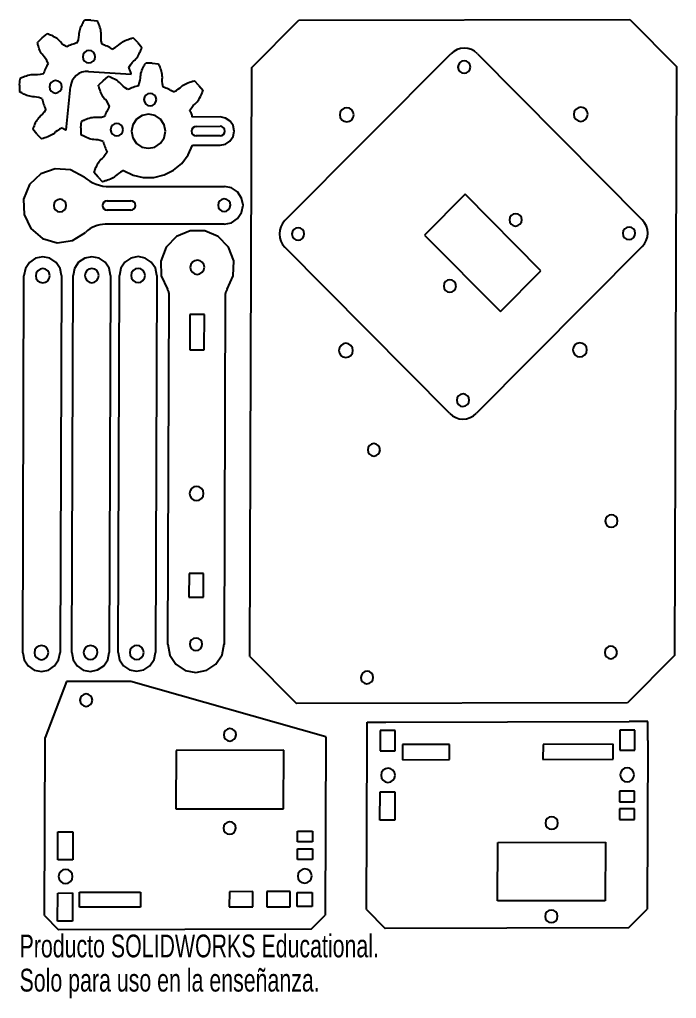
# Model space of a CAD drawing. Header units: millimetres. Extents: x -145 to 145, y -111 to 96.
# Drawn here: x -145.2 to -5.9, y -111.2 to 96.3 of the extents above; entities that cross this region are included whole.
import ezdxf

# ---------------------------------------------------------------- set-up
doc = ezdxf.new("R2010")
doc.units = ezdxf.units.MM
doc.styles.add('SLDTEXTSTYLE0', font='TXT', dxfattribs={"width": 0.7})

msp = doc.modelspace()

# ---------------------------------------------------------------- linework, layer by layer
at = {"color": 7, "linetype": 'Continuous'}
for p, q in [((-130.04, 96.14), (-131.41, 96.14)), ((-130.04, 96.14), (-128.67, 96.01)), ((-95.9, 86.14), (-85.94, 96.15)), ((-85.94, 96.15), (-15.78, 96.29)), ((-15.78, 96.29), (-5.89, 86.32)), ((-140.41, 92.41), (-141.39, 91.43)), ((-140.41, 92.41), (-139.34, 93.29)), ((-120.12, 91.41), (-121.09, 92.39)), ((-120.12, 91.41), (-119.26, 90.34)), ((-88.9, 53.66), (-53.69, 89.05)), ((-48.08, 89.06), (-13.12, 53.81)), ((-130.57, 85.31), (-121.47, 84.74)), ((-117.05, 87.06), (-118.43, 87.06)), ((-117.05, 87.06), (-115.68, 86.92)), ((-96.34, -38.74), (-95.9, 86.14)), ((-5.89, 86.32), (-6.32, -38.56)), ((-145.16, 82.41), (-145.02, 83.78)), ((-127.42, 83.33), (-128.4, 82.35)), ((-127.42, 83.33), (-126.36, 84.21)), ((-107.14, 82.33), (-108.11, 83.31)), ((-145.16, 82.41), (-145.17, 81.02)), ((-135.28, 72.86), (-134.39, 82.03)), ((-107.14, 82.33), (-106.27, 81.26)), ((-102.64, 75.64), (-108.48, 75.63)), ((-141.51, 71.99), (-142.38, 73.06)), ((-132.18, 73.32), (-132.03, 74.7)), ((-132.18, 73.32), (-132.18, 71.93)), ((-107.71, 73.65), (-102.65, 73.66)), ((-141.51, 71.99), (-140.54, 71.01)), ((-102.66, 71.63), (-107.72, 71.61)), ((-108.5, 69.64), (-102.66, 69.65)), ((-128.53, 62.9), (-129.4, 63.97)), ((-128.53, 62.9), (-127.56, 61.92)), ((-126.06, 60.87), (-101.75, 60.92)), ((-50.7, 59.24), (-59.29, 50.6)), ((-34.62, 43.02), (-50.7, 59.24)), ((-126.57, 57.87), (-121.6, 57.88)), ((-121.61, 55.88), (-126.57, 55.87)), ((-101.78, 52.93), (-127, 52.88)), ((-59.29, 50.6), (-43.21, 34.39)), ((-53.96, 12.76), (-88.92, 48.01)), ((-13.14, 48.16), (-48.35, 12.77)), ((-144.51, -37.94), (-144.23, 41.98)), ((-136.29, 42), (-136.57, -37.92)), ((-134.09, -37.92), (-133.81, 42)), ((-125.87, 42.02), (-126.15, -37.9)), ((-124.29, -37.9), (-124.01, 42.02)), ((-116.08, 42.04), (-116.36, -37.88)), ((-43.21, 34.39), (-34.62, 43.02)), ((-113.71, -36.17), (-113.45, 37.93)), ((-101.55, 37.95), (-101.8, -36.22)), ((-109.05, 33.77), (-109.08, 26.28)), ((-105.97, 33.78), (-109.05, 33.77)), ((-106, 26.29), (-105.97, 33.78)), ((-109.08, 26.28), (-106, 26.29)), ((-109.24, -21.17), (-109.26, -26.17)), ((-109.19, -21.17), (-109.24, -21.17)), ((-106.22, -21.17), (-109.19, -21.17)), ((-106.17, -21.17), (-106.22, -21.17)), ((-106.18, -26.16), (-106.17, -21.17)), ((-109.26, -26.17), (-109.21, -26.17)), ((-109.21, -26.17), (-106.23, -26.16)), ((-106.23, -26.16), (-106.18, -26.16)), ((-96.34, -38.74), (-86.45, -48.71)), ((-6.32, -38.56), (-16.28, -48.57)), ((-135.25, -44.05), (-139.76, -55.93)), ((-121.57, -44.03), (-135.25, -44.05)), ((-80.22, -55.81), (-121.57, -44.03)), ((-16.28, -48.57), (-86.45, -48.71)), ((-71.48, -56.65), (-71.47, -52.66)), ((-71.47, -52.66), (-67.5, -52.65)), ((-67.5, -52.65), (-15.9, -52.55)), ((-11.93, -52.54), (-15.9, -52.55)), ((-11.94, -56.53), (-11.93, -52.54)), ((-139.89, -93.69), (-139.76, -55.93)), ((-80.22, -55.81), (-80.35, -93.57)), ((-68.7, -54.45), (-68.71, -58.74)), ((-65.52, -54.44), (-68.7, -54.45)), ((-65.54, -58.74), (-65.52, -54.44)), ((-17.89, -54.35), (-17.91, -58.64)), ((-14.72, -54.34), (-17.89, -54.35)), ((-14.73, -58.64), (-14.72, -54.34)), ((-71.61, -92.42), (-71.48, -56.65)), ((-63.94, -57.44), (-63.96, -60.63)), ((-54.02, -57.42), (-63.94, -57.44)), ((-54.03, -60.61), (-54.02, -57.42)), ((-34.17, -57.38), (-34.19, -60.57)), ((-19.29, -57.35), (-34.17, -57.38)), ((-19.3, -60.54), (-19.29, -57.35)), ((-11.94, -56.53), (-12.07, -92.3)), ((-111.98, -58.67), (-112.03, -71.05)), ((-89.16, -58.62), (-111.98, -58.67)), ((-89.2, -71.01), (-89.16, -58.62)), ((-68.71, -58.74), (-65.54, -58.74)), ((-17.91, -58.64), (-14.73, -58.64)), ((-63.96, -60.63), (-54.03, -60.61)), ((-34.19, -60.57), (-19.3, -60.54)), ((-68.76, -73.43), (-68.74, -67.44)), ((-68.74, -67.44), (-65.57, -67.43)), ((-65.57, -67.43), (-65.59, -73.42)), ((-17.94, -67.33), (-17.94, -69.58)), ((-14.76, -67.33), (-17.94, -67.33)), ((-14.77, -69.57), (-14.76, -67.33)), ((-17.94, -69.58), (-14.77, -69.57)), ((-112.03, -71.05), (-89.2, -71.01)), ((-17.95, -71.08), (-17.96, -73.33)), ((-14.77, -71.08), (-17.95, -71.08)), ((-14.78, -73.32), (-14.77, -71.08)), ((-65.59, -73.42), (-68.76, -73.43)), ((-17.96, -73.33), (-14.78, -73.32)), ((-137.07, -81.89), (-137.05, -75.9)), ((-137.05, -75.9), (-133.87, -75.89)), ((-133.87, -75.89), (-133.89, -81.89)), ((-86.25, -78.04), (-86.24, -75.8)), ((-86.24, -75.8), (-83.07, -75.79)), ((-83.07, -75.79), (-83.07, -78.04)), ((-83.07, -78.04), (-86.25, -78.04)), ((-43.82, -90.56), (-43.77, -78.18)), ((-43.77, -78.18), (-20.95, -78.13)), ((-20.95, -78.13), (-20.99, -90.52)), ((-86.26, -79.55), (-86.26, -79.54)), ((-86.26, -79.54), (-83.08, -79.54)), ((-86.26, -81.79), (-86.26, -79.55)), ((-83.08, -79.54), (-83.09, -81.79)), ((-133.89, -81.89), (-137.07, -81.89)), ((-83.09, -81.79), (-86.26, -81.79)), ((-137.12, -94.88), (-137.09, -88.89)), ((-137.09, -88.89), (-133.92, -88.88)), ((-133.92, -88.88), (-133.94, -94.88)), ((-132.44, -91.91), (-132.43, -88.71)), ((-132.43, -88.71), (-119.53, -88.69)), ((-119.53, -88.69), (-119.54, -91.88)), ((-100.68, -88.61), (-100.7, -91.81)), ((-95.72, -88.6), (-100.68, -88.61)), ((-95.73, -91.8), (-95.72, -88.6)), ((-92.75, -88.6), (-92.76, -91.8)), ((-87.78, -88.59), (-92.75, -88.6)), ((-87.8, -91.79), (-87.78, -88.59)), ((-86.3, -91.78), (-86.29, -88.79)), ((-86.29, -88.79), (-83.11, -88.78)), ((-83.11, -88.78), (-83.12, -91.78)), ((-20.99, -90.52), (-43.82, -90.56)), ((-119.54, -91.88), (-132.44, -91.91)), ((-100.7, -91.81), (-95.73, -91.8)), ((-92.76, -91.8), (-87.8, -91.79)), ((-83.12, -91.78), (-86.3, -91.78)), ((-71.61, -92.42), (-67.65, -96.41)), ((-16.05, -96.3), (-12.07, -92.3)), ((-139.89, -93.69), (-136.92, -96.68)), ((-133.94, -94.88), (-137.12, -94.88)), ((-83.34, -96.57), (-80.35, -93.57)), ((-83.34, -96.57), (-136.92, -96.68)), ((-16.05, -96.3), (-67.65, -96.41))]:
    msp.add_line(p, q, dxfattribs=at)
at = {"color": 7, "linetype": 'Continuous', "flags": 128}
for points in [[(-132.93, 91.33), (-133.22, 91.26), (-133.5, 91.18), (-133.79, 91.09), (-134.07, 91), (-134.35, 90.89), (-134.63, 90.78), (-134.9, 90.65), (-135.17, 90.52)], [(-129.14, 88.41), (-129.24, 88.92), (-129.52, 89.35), (-129.95, 89.63), (-130.45, 89.73), (-130.95, 89.63), (-131.38, 89.34), (-131.67, 88.91), (-131.77, 88.41), (-131.67, 87.9), (-131.39, 87.47), (-130.96, 87.19), (-130.46, 87.09), (-129.96, 87.19), (-129.53, 87.48), (-129.24, 87.9), (-129.14, 88.41)], [(-125.53, 90.05), (-125.79, 90.2), (-126.05, 90.35), (-126.31, 90.49), (-126.58, 90.63), (-126.85, 90.75), (-127.12, 90.87), (-127.4, 90.97), (-127.68, 91.07)], [(-48.08, 89.06), (-48.68, 89.56), (-49.36, 89.92), (-50.11, 90.15), (-50.88, 90.23), (-51.66, 90.15), (-52.4, 89.92), (-53.09, 89.55), (-53.69, 89.05)], [(-49.58, 86.23), (-49.68, 86.74), (-49.96, 87.17), (-50.39, 87.45), (-50.89, 87.55), (-51.39, 87.45), (-51.82, 87.16), (-52.11, 86.73), (-52.21, 86.23), (-52.11, 85.72), (-51.83, 85.29), (-51.4, 85.01), (-50.9, 84.91), (-50.4, 85.01), (-49.97, 85.3), (-49.68, 85.73), (-49.58, 86.23)], [(-139.08, 86.97), (-139.24, 86.71), (-139.39, 86.45), (-139.53, 86.19), (-139.66, 85.92), (-139.79, 85.65), (-139.9, 85.37), (-140.01, 85.09), (-140.11, 84.8)], [(-130.57, 85.31), (-131.27, 85.29), (-131.94, 85.13), (-132.57, 84.85), (-133.14, 84.45), (-133.62, 83.94), (-134, 83.36), (-134.26, 82.71), (-134.39, 82.03)], [(-121.47, 84.74), (-121.53, 84.92), (-121.59, 85.1), (-121.65, 85.27), (-121.72, 85.45), (-121.79, 85.62), (-121.87, 85.79), (-121.95, 85.96), (-122.03, 86.13)], [(-136.21, 82.03), (-136.31, 82.54), (-136.59, 82.97), (-137.02, 83.25), (-137.52, 83.35), (-138.03, 83.25), (-138.45, 82.96), (-138.74, 82.53), (-138.84, 82.03), (-138.74, 81.52), (-138.46, 81.09), (-138.03, 80.81), (-137.53, 80.71), (-137.03, 80.81), (-136.6, 81.1), (-136.31, 81.53), (-136.21, 82.03)], [(-119.94, 82.25), (-120.23, 82.17), (-120.52, 82.1), (-120.81, 82.01), (-121.09, 81.91), (-121.37, 81.8), (-121.65, 81.69), (-121.92, 81.57), (-122.19, 81.44)], [(-112.55, 80.96), (-112.81, 81.12), (-113.06, 81.27), (-113.33, 81.41), (-113.59, 81.54), (-113.86, 81.67), (-114.14, 81.78), (-114.42, 81.89), (-114.7, 81.99)], [(-140.4, 79.52), (-140.33, 79.23), (-140.25, 78.94), (-140.16, 78.65), (-140.07, 78.37), (-139.97, 78.09), (-139.85, 77.81), (-139.73, 77.54), (-139.61, 77.27)], [(-116.16, 79.33), (-116.26, 79.83), (-116.54, 80.26), (-116.96, 80.55), (-117.47, 80.65), (-117.97, 80.55), (-118.4, 80.26), (-118.68, 79.83), (-118.79, 79.32), (-118.69, 78.82), (-118.4, 78.39), (-117.98, 78.1), (-117.48, 78), (-116.97, 78.1), (-116.55, 78.39), (-116.26, 78.82), (-116.16, 79.33)], [(-126.1, 77.89), (-126.26, 77.63), (-126.4, 77.37), (-126.55, 77.1), (-126.68, 76.83), (-126.8, 76.56), (-126.92, 76.28), (-127.03, 76), (-127.13, 75.72)], [(-108.48, 75.63), (-108.54, 75.81), (-108.6, 75.99), (-108.66, 76.17), (-108.73, 76.35), (-108.81, 76.53), (-108.88, 76.7), (-108.96, 76.87), (-109.04, 77.05)], [(-74.3, 76.11), (-74.41, 76.68), (-74.73, 77.17), (-75.21, 77.49), (-75.78, 77.61), (-76.35, 77.49), (-76.84, 77.17), (-77.16, 76.68), (-77.28, 76.1), (-77.17, 75.53), (-76.84, 75.05), (-76.36, 74.72), (-75.79, 74.61), (-75.22, 74.72), (-74.74, 75.05), (-74.41, 75.54), (-74.3, 76.11)], [(-24.68, 76.21), (-24.8, 76.78), (-25.12, 77.27), (-25.6, 77.59), (-26.17, 77.71), (-26.74, 77.59), (-27.22, 77.26), (-27.55, 76.78), (-27.66, 76.2), (-27.55, 75.63), (-27.23, 75.15), (-26.75, 74.82), (-26.18, 74.71), (-25.61, 74.82), (-25.12, 75.15), (-24.8, 75.64), (-24.68, 76.21)], [(-114.24, 72.62), (-114.51, 74), (-115.28, 75.18), (-116.45, 75.96), (-117.82, 76.23), (-119.2, 75.95), (-120.37, 75.17), (-121.15, 73.99), (-121.43, 72.61), (-121.16, 71.22), (-120.38, 70.05), (-119.22, 69.27), (-117.85, 69), (-116.47, 69.27), (-115.3, 70.06), (-114.52, 71.24), (-114.24, 72.62)], [(-102.66, 69.65), (-101.52, 69.88), (-100.55, 70.53), (-99.91, 71.5), (-99.67, 72.65), (-99.9, 73.8), (-100.54, 74.77), (-101.5, 75.42), (-102.64, 75.64)], [(-136.09, 73.33), (-135.99, 73.26), (-135.89, 73.2), (-135.79, 73.14), (-135.69, 73.08), (-135.59, 73.03), (-135.48, 72.97), (-135.38, 72.91), (-135.28, 72.86)], [(-123.23, 72.95), (-123.33, 73.45), (-123.61, 73.88), (-124.04, 74.17), (-124.54, 74.27), (-125.04, 74.17), (-125.47, 73.88), (-125.76, 73.45), (-125.86, 72.94), (-125.76, 72.44), (-125.48, 72.01), (-125.05, 71.72), (-124.55, 71.62), (-124.04, 71.72), (-123.62, 72.01), (-123.33, 72.44), (-123.23, 72.95)], [(-107.71, 73.65), (-108.1, 73.57), (-108.43, 73.35), (-108.65, 73.02), (-108.72, 72.63), (-108.65, 72.24), (-108.43, 71.91), (-108.1, 71.69), (-107.72, 71.61)], [(-102.66, 71.63), (-102.27, 71.7), (-101.94, 71.92), (-101.72, 72.26), (-101.64, 72.65), (-101.72, 73.04), (-101.93, 73.37), (-102.26, 73.59), (-102.65, 73.66)], [(-127.41, 70.44), (-127.34, 70.15), (-127.27, 69.86), (-127.18, 69.57), (-127.09, 69.29), (-126.98, 69), (-126.87, 68.73), (-126.75, 68.45), (-126.62, 68.18)], [(-123.12, 64.26), (-121.11, 63.29), (-118.93, 62.79), (-116.69, 62.81), (-114.52, 63.34), (-112.51, 64.35), (-110.78, 65.79), (-109.42, 67.58), (-108.5, 69.64)], [(-131.49, 62.88), (-134.36, 64.43), (-137.61, 64.67), (-140.69, 63.56), (-143.05, 61.29), (-144.3, 58.24), (-144.21, 54.96), (-142.8, 52), (-140.32, 49.89), (-137.18, 48.98), (-133.95, 49.44), (-131.17, 51.18)], [(-131.49, 62.88), (-130.91, 62.42), (-130.29, 62.02), (-129.63, 61.67), (-128.95, 61.38), (-128.25, 61.16), (-127.53, 61), (-126.79, 60.9), (-126.06, 60.87)], [(-101.78, 52.93), (-100.26, 53.23), (-98.96, 54.1), (-98.1, 55.4), (-97.79, 56.93), (-98.09, 58.46), (-98.94, 59.75), (-100.23, 60.62), (-101.75, 60.92)], [(-135.28, 56.86), (-135.37, 57.36), (-135.66, 57.79), (-136.08, 58.08), (-136.59, 58.18), (-137.09, 58.08), (-137.52, 57.79), (-137.8, 57.36), (-137.91, 56.85), (-137.81, 56.34), (-137.52, 55.92), (-137.1, 55.63), (-136.6, 55.53), (-136.09, 55.63), (-135.66, 55.92), (-135.38, 56.35), (-135.28, 56.86)], [(-100.45, 56.93), (-100.54, 57.43), (-100.83, 57.86), (-101.25, 58.15), (-101.76, 58.25), (-102.26, 58.15), (-102.69, 57.86), (-102.97, 57.43), (-103.08, 56.92), (-102.98, 56.41), (-102.69, 55.99), (-102.27, 55.7), (-101.77, 55.6), (-101.26, 55.7), (-100.84, 55.99), (-100.55, 56.42), (-100.45, 56.93)], [(-126.57, 57.87), (-126.95, 57.8), (-127.27, 57.58), (-127.48, 57.25), (-127.56, 56.87), (-127.49, 56.49), (-127.27, 56.17), (-126.95, 55.95), (-126.57, 55.87)], [(-121.61, 55.88), (-121.23, 55.96), (-120.91, 56.18), (-120.69, 56.5), (-120.61, 56.89), (-120.69, 57.27), (-120.9, 57.59), (-121.22, 57.81), (-121.6, 57.88)], [(-38.67, 53.82), (-38.77, 54.33), (-39.05, 54.76), (-39.48, 55.05), (-39.98, 55.14), (-40.48, 55.04), (-40.91, 54.76), (-41.2, 54.33), (-41.3, 53.82), (-41.2, 53.31), (-40.92, 52.88), (-40.49, 52.6), (-39.99, 52.5), (-39.49, 52.6), (-39.06, 52.89), (-38.77, 53.32), (-38.67, 53.82)], [(-127, 52.88), (-127.58, 52.85), (-128.15, 52.76), (-128.71, 52.63), (-129.25, 52.43), (-129.77, 52.19), (-130.27, 51.9), (-130.74, 51.56), (-131.17, 51.18)], [(-88.9, 53.66), (-89.39, 53.05), (-89.76, 52.36), (-89.99, 51.61), (-90.07, 50.83), (-90, 50.05), (-89.77, 49.3), (-89.41, 48.61), (-88.92, 48.01)], [(-84.79, 50.84), (-84.89, 51.35), (-85.17, 51.78), (-85.59, 52.06), (-86.1, 52.16), (-86.6, 52.06), (-87.03, 51.77), (-87.31, 51.34), (-87.42, 50.84), (-87.32, 50.33), (-87.03, 49.9), (-86.61, 49.62), (-86.11, 49.52), (-85.6, 49.62), (-85.18, 49.91), (-84.89, 50.34), (-84.79, 50.84)], [(-14.62, 50.98), (-14.72, 51.49), (-15, 51.92), (-15.43, 52.2), (-15.93, 52.3), (-16.43, 52.2), (-16.86, 51.91), (-17.15, 51.48), (-17.25, 50.98), (-17.15, 50.47), (-16.87, 50.04), (-16.44, 49.76), (-15.94, 49.66), (-15.44, 49.76), (-15.01, 50.05), (-14.72, 50.48), (-14.62, 50.98)], [(-13.14, 48.16), (-12.64, 48.77), (-12.27, 49.46), (-12.04, 50.21), (-11.97, 50.99), (-12.04, 51.77), (-12.26, 52.52), (-12.63, 53.21), (-13.12, 53.81)], [(-101.16, 39.13), (-99.85, 41.99), (-99.75, 45.12), (-100.87, 48.04), (-103.03, 50.29), (-105.89, 51.51), (-109.01, 51.5), (-111.88, 50.27), (-114.06, 48.02), (-115.2, 45.09), (-115.12, 41.95), (-113.83, 39.11)], [(-136.29, 42), (-136.59, 43.53), (-137.44, 44.82), (-138.73, 45.68), (-140.25, 45.99), (-141.77, 45.68), (-143.06, 44.81), (-143.92, 43.51), (-144.23, 41.98)], [(-125.87, 42.02), (-126.17, 43.55), (-127.03, 44.84), (-128.31, 45.71), (-129.83, 46.01), (-131.35, 45.7), (-132.64, 44.83), (-133.5, 43.53), (-133.81, 42)], [(-116.08, 42.04), (-116.37, 43.57), (-117.23, 44.86), (-118.51, 45.72), (-120.03, 46.03), (-121.55, 45.72), (-122.84, 44.85), (-123.71, 43.55), (-124.01, 42.02)], [(-105.99, 43.77), (-106.1, 44.34), (-106.42, 44.83), (-106.9, 45.15), (-107.47, 45.27), (-108.04, 45.15), (-108.53, 44.83), (-108.85, 44.34), (-108.97, 43.76), (-108.86, 43.19), (-108.53, 42.71), (-108.05, 42.38), (-107.48, 42.27), (-106.91, 42.38), (-106.43, 42.71), (-106.11, 43.2), (-105.99, 43.77)], [(-138.77, 41.99), (-138.88, 42.57), (-139.2, 43.05), (-139.69, 43.38), (-140.26, 43.49), (-140.83, 43.37), (-141.31, 43.05), (-141.63, 42.56), (-141.75, 41.99), (-141.64, 41.41), (-141.32, 40.93), (-140.83, 40.6), (-140.27, 40.49), (-139.7, 40.61), (-139.21, 40.93), (-138.89, 41.42), (-138.77, 41.99)], [(-128.35, 42.01), (-128.47, 42.59), (-128.79, 43.07), (-129.27, 43.4), (-129.84, 43.51), (-130.41, 43.39), (-130.89, 43.07), (-131.22, 42.58), (-131.33, 42.01), (-131.22, 41.43), (-130.9, 40.95), (-130.42, 40.62), (-129.85, 40.51), (-129.28, 40.63), (-128.79, 40.95), (-128.47, 41.44), (-128.35, 42.01)], [(-118.56, 42.03), (-118.67, 42.61), (-118.99, 43.09), (-119.47, 43.42), (-120.04, 43.53), (-120.61, 43.41), (-121.09, 43.09), (-121.42, 42.6), (-121.53, 42.03), (-121.42, 41.45), (-121.1, 40.97), (-120.62, 40.64), (-120.05, 40.53), (-119.48, 40.65), (-119, 40.97), (-118.67, 41.46), (-118.56, 42.03)], [(-52.61, 39.81), (-52.71, 40.32), (-52.99, 40.74), (-53.42, 41.03), (-53.92, 41.13), (-54.43, 41.03), (-54.85, 40.74), (-55.14, 40.31), (-55.24, 39.8), (-55.14, 39.3), (-54.86, 38.87), (-54.44, 38.58), (-53.93, 38.48), (-53.43, 38.58), (-53, 38.87), (-52.71, 39.3), (-52.61, 39.81)], [(-113.45, 37.93), (-113.46, 38.09), (-113.48, 38.24), (-113.51, 38.4), (-113.55, 38.55), (-113.6, 38.7), (-113.67, 38.84), (-113.74, 38.98), (-113.83, 39.11)], [(-101.16, 39.13), (-101.25, 39), (-101.32, 38.86), (-101.39, 38.72), (-101.45, 38.57), (-101.49, 38.42), (-101.52, 38.27), (-101.54, 38.11), (-101.55, 37.95)], [(-74.47, 26.16), (-74.59, 26.73), (-74.91, 27.22), (-75.39, 27.54), (-75.96, 27.66), (-76.53, 27.54), (-77.01, 27.21), (-77.34, 26.73), (-77.45, 26.15), (-77.34, 25.58), (-77.02, 25.09), (-76.54, 24.77), (-75.97, 24.66), (-75.4, 24.77), (-74.91, 25.1), (-74.59, 25.59), (-74.47, 26.16)], [(-24.86, 26.26), (-24.97, 26.83), (-25.29, 27.32), (-25.77, 27.64), (-26.34, 27.75), (-26.91, 27.64), (-27.4, 27.31), (-27.72, 26.83), (-27.84, 26.25), (-27.72, 25.68), (-27.4, 25.19), (-26.92, 24.87), (-26.35, 24.76), (-25.78, 24.87), (-25.3, 25.2), (-24.97, 25.69), (-24.86, 26.26)], [(-49.83, 15.59), (-49.93, 16.1), (-50.21, 16.53), (-50.63, 16.81), (-51.14, 16.91), (-51.64, 16.81), (-52.07, 16.52), (-52.36, 16.09), (-52.46, 15.59), (-52.36, 15.08), (-52.08, 14.65), (-51.65, 14.36), (-51.15, 14.26), (-50.64, 14.37), (-50.22, 14.65), (-49.93, 15.08), (-49.83, 15.59)], [(-53.96, 12.76), (-53.36, 12.26), (-52.67, 11.89), (-51.93, 11.67), (-51.16, 11.59), (-50.38, 11.67), (-49.64, 11.9), (-48.95, 12.27), (-48.35, 12.77)], [(-68.72, 5.07), (-68.82, 5.58), (-69.1, 6.01), (-69.52, 6.3), (-70.03, 6.4), (-70.53, 6.29), (-70.96, 6.01), (-71.25, 5.58), (-71.35, 5.07), (-71.25, 4.56), (-70.97, 4.13), (-70.54, 3.85), (-70.04, 3.75), (-69.53, 3.85), (-69.11, 4.14), (-68.82, 4.57), (-68.72, 5.07)], [(-106.16, -4.18), (-106.27, -3.61), (-106.59, -3.12), (-107.07, -2.8), (-107.64, -2.69), (-108.21, -2.8), (-108.69, -3.13), (-109.02, -3.61), (-109.13, -4.19), (-109.02, -4.76), (-108.7, -5.25), (-108.22, -5.57), (-107.65, -5.68), (-107.08, -5.57), (-106.6, -5.24), (-106.27, -4.76), (-106.16, -4.18)], [(-18.36, -10.01), (-18.46, -9.5), (-18.74, -9.07), (-19.17, -8.79), (-19.67, -8.69), (-20.17, -8.79), (-20.6, -9.08), (-20.89, -9.51), (-20.99, -10.02), (-20.89, -10.52), (-20.61, -10.95), (-20.18, -11.24), (-19.68, -11.34), (-19.18, -11.23), (-18.75, -10.95), (-18.46, -10.52), (-18.36, -10.01)], [(-106.44, -36.15), (-106.54, -35.65), (-106.82, -35.22), (-107.25, -34.93), (-107.75, -34.83), (-108.26, -34.93), (-108.68, -35.22), (-108.97, -35.65), (-109.07, -36.16), (-108.97, -36.66), (-108.69, -37.09), (-108.27, -37.38), (-107.76, -37.48), (-107.26, -37.38), (-106.83, -37.09), (-106.54, -36.66), (-106.44, -36.15)], [(-139.05, -37.93), (-139.16, -37.36), (-139.48, -36.87), (-139.97, -36.55), (-140.53, -36.43), (-141.1, -36.55), (-141.59, -36.87), (-141.91, -37.36), (-142.03, -37.94), (-141.92, -38.51), (-141.6, -38.99), (-141.11, -39.32), (-140.55, -39.43), (-139.98, -39.32), (-139.49, -38.99), (-139.17, -38.5), (-139.05, -37.93)], [(-128.63, -37.91), (-128.74, -37.34), (-129.07, -36.85), (-129.55, -36.53), (-130.12, -36.41), (-130.69, -36.53), (-131.17, -36.85), (-131.5, -37.34), (-131.61, -37.91), (-131.5, -38.49), (-131.18, -38.97), (-130.7, -39.3), (-130.13, -39.41), (-129.56, -39.29), (-129.07, -38.97), (-128.75, -38.48), (-128.63, -37.91)], [(-118.84, -37.89), (-118.95, -37.32), (-119.27, -36.83), (-119.75, -36.51), (-120.32, -36.39), (-120.89, -36.51), (-121.37, -36.83), (-121.7, -37.32), (-121.81, -37.89), (-121.7, -38.47), (-121.38, -38.95), (-120.9, -39.28), (-120.33, -39.39), (-119.76, -39.28), (-119.28, -38.95), (-118.95, -38.46), (-118.84, -37.89)], [(-113.71, -36.12), (-113.28, -38.43), (-112, -40.39), (-110.06, -41.7), (-107.76, -42.15), (-105.47, -41.68), (-103.53, -40.35), (-102.24, -38.38), (-101.8, -36.06)], [(-18.46, -37.88), (-18.56, -37.38), (-18.84, -36.95), (-19.27, -36.66), (-19.77, -36.56), (-20.27, -36.66), (-20.7, -36.95), (-20.99, -37.38), (-21.09, -37.89), (-20.99, -38.39), (-20.71, -38.82), (-20.28, -39.11), (-19.78, -39.21), (-19.27, -39.11), (-18.85, -38.82), (-18.56, -38.39), (-18.46, -37.88)], [(-144.51, -37.94), (-144.21, -39.47), (-143.36, -40.76), (-142.07, -41.63), (-140.55, -41.93), (-139.03, -41.62), (-137.74, -40.75), (-136.88, -39.45), (-136.57, -37.92)], [(-134.09, -37.92), (-133.79, -39.45), (-132.94, -40.74), (-131.65, -41.61), (-130.14, -41.91), (-128.62, -41.6), (-127.33, -40.73), (-126.46, -39.43), (-126.15, -37.9)], [(-124.29, -37.9), (-124, -39.43), (-123.14, -40.72), (-121.86, -41.59), (-120.34, -41.89), (-118.82, -41.58), (-117.53, -40.71), (-116.66, -39.41), (-116.36, -37.88)], [(-70.18, -43.18), (-70.27, -42.67), (-70.56, -42.25), (-70.98, -41.96), (-71.49, -41.86), (-71.99, -41.96), (-72.42, -42.25), (-72.7, -42.68), (-72.81, -43.19), (-72.71, -43.69), (-72.42, -44.12), (-72, -44.41), (-71.5, -44.51), (-70.99, -44.41), (-70.56, -44.12), (-70.28, -43.69), (-70.18, -43.18)], [(-129.73, -48.01), (-129.83, -47.5), (-130.12, -47.07), (-130.54, -46.79), (-131.04, -46.69), (-131.55, -46.79), (-131.98, -47.08), (-132.26, -47.51), (-132.36, -48.01), (-132.27, -48.52), (-131.98, -48.95), (-131.56, -49.23), (-131.05, -49.33), (-130.55, -49.23), (-130.12, -48.94), (-129.84, -48.51), (-129.73, -48.01)], [(-99.24, -55.34), (-99.34, -54.84), (-99.63, -54.41), (-100.05, -54.12), (-100.55, -54.02), (-101.06, -54.13), (-101.49, -54.41), (-101.77, -54.84), (-101.87, -55.35), (-101.78, -55.86), (-101.49, -56.28), (-101.07, -56.57), (-100.56, -56.67), (-100.06, -56.57), (-99.63, -56.28), (-99.35, -55.85), (-99.24, -55.34)], [(-65.55, -63.93), (-65.67, -63.36), (-65.99, -62.87), (-66.47, -62.55), (-67.04, -62.44), (-67.61, -62.55), (-68.09, -62.88), (-68.42, -63.37), (-68.53, -63.94), (-68.42, -64.51), (-68.1, -65), (-67.62, -65.32), (-67.05, -65.43), (-66.48, -65.32), (-65.99, -64.99), (-65.67, -64.51), (-65.55, -63.93)], [(-14.85, -63.83), (-14.96, -63.26), (-15.28, -62.77), (-15.76, -62.45), (-16.33, -62.34), (-16.9, -62.45), (-17.38, -62.78), (-17.71, -63.26), (-17.82, -63.84), (-17.71, -64.41), (-17.39, -64.9), (-16.91, -65.22), (-16.34, -65.33), (-15.77, -65.22), (-15.29, -64.89), (-14.96, -64.41), (-14.85, -63.83)], [(-99.31, -75.13), (-99.41, -74.62), (-99.7, -74.19), (-100.12, -73.9), (-100.62, -73.8), (-101.13, -73.91), (-101.55, -74.19), (-101.84, -74.62), (-101.94, -75.13), (-101.84, -75.64), (-101.56, -76.07), (-101.14, -76.35), (-100.63, -76.45), (-100.13, -76.35), (-99.7, -76.06), (-99.42, -75.63), (-99.31, -75.13)], [(-31.03, -74.05), (-31.13, -73.55), (-31.41, -73.12), (-31.84, -72.83), (-32.34, -72.73), (-32.85, -72.84), (-33.27, -73.12), (-33.56, -73.55), (-33.66, -74.06), (-33.56, -74.57), (-33.28, -74.99), (-32.86, -75.28), (-32.35, -75.38), (-31.85, -75.28), (-31.42, -74.99), (-31.13, -74.56), (-31.03, -74.05)], [(-133.91, -85.38), (-134.02, -84.81), (-134.34, -84.33), (-134.82, -84), (-135.39, -83.89), (-135.96, -84), (-136.44, -84.33), (-136.77, -84.82), (-136.88, -85.39), (-136.77, -85.96), (-136.45, -86.45), (-135.97, -86.77), (-135.4, -86.89), (-134.83, -86.77), (-134.35, -86.44), (-134.02, -85.96), (-133.91, -85.38)], [(-83.2, -85.28), (-83.31, -84.71), (-83.63, -84.22), (-84.11, -83.9), (-84.68, -83.79), (-85.25, -83.9), (-85.74, -84.23), (-86.06, -84.72), (-86.18, -85.29), (-86.06, -85.86), (-85.74, -86.35), (-85.26, -86.67), (-84.69, -86.78), (-84.12, -86.67), (-83.64, -86.34), (-83.31, -85.86), (-83.2, -85.28)], [(-31.1, -93.83), (-31.2, -93.33), (-31.48, -92.9), (-31.91, -92.61), (-32.41, -92.51), (-32.92, -92.62), (-33.34, -92.9), (-33.63, -93.33), (-33.73, -93.84), (-33.63, -94.35), (-33.35, -94.78), (-32.92, -95.06), (-32.42, -95.16), (-31.92, -95.06), (-31.49, -94.77), (-31.2, -94.34), (-31.1, -93.83)]]:
    msp.add_lwpolyline(points, dxfattribs=at)
at = {"color": 7, "linetype": 'Continuous'}
for points, knots in [([(-132.93, 91.33), (-132.52, 92.33), (-132.57, 93.42), (-132.28, 94.59), (-131.41, 96.14), (-131.73, 95.64), (-131.41, 96.14)], [0, 0, 0, 0, 0.209146, 0.420669, 0.654963, 1, 1, 1, 1]), ([(-127.68, 91.07), (-127.97, 92.11), (-127.81, 93.18), (-127.97, 94.38), (-128.67, 96.01), (-128.41, 95.48), (-128.67, 96.01)], [0, 0, 0, 0, 0.209152, 0.420673, 0.654966, 1, 1, 1, 1]), ([(-139.08, 86.97), (-139.5, 87.96), (-140.29, 88.69), (-140.91, 89.72), (-141.39, 91.43), (-141.26, 90.85), (-141.39, 91.43)], [0, 0, 0, 0, 0.209158, 0.420678, 0.654968, 1, 1, 1, 1]), ([(-135.17, 90.52), (-136.1, 91.04), (-136.75, 91.91), (-137.7, 92.64), (-139.34, 93.29), (-138.78, 93.1), (-139.34, 93.29)], [0, 0, 0, 0, 0.209166, 0.420683, 0.654971, 1, 1, 1, 1]), ([(-125.53, 90.05), (-124.55, 90.47), (-123.82, 91.28), (-122.79, 91.91), (-121.09, 92.39), (-121.66, 92.26), (-121.09, 92.39)], [0, 0, 0, 0, 0.20914, 0.420664, 0.65496, 1, 1, 1, 1]), ([(-122.03, 86.13), (-121.51, 87.07), (-120.64, 87.73), (-119.91, 88.69), (-119.26, 90.34), (-119.44, 89.78), (-119.26, 90.34)], [0, 0, 0, 0, 0.20915, 0.420672, 0.654965, 1, 1, 1, 1]), ([(-119.94, 82.25), (-119.54, 83.25), (-119.58, 84.33), (-119.3, 85.51), (-118.43, 87.06), (-118.75, 86.56), (-118.43, 87.06)], [0, 0, 0, 0, 0.2091512, 0.4206728, 0.6549651, 1, 1, 1, 1]), ([(-114.7, 81.99), (-114.99, 83.02), (-114.83, 84.1), (-114.99, 85.29), (-115.68, 86.92), (-115.42, 86.39), (-115.68, 86.92)], [0, 0, 0, 0, 0.209153, 0.420674, 0.654966, 1, 1, 1, 1]), ([(-140.11, 84.8), (-141.14, 84.5), (-142.21, 84.66), (-143.4, 84.49), (-145.02, 83.78), (-144.49, 84.05), (-145.02, 83.78)], [0, 0, 0, 0, 0.209166, 0.420684, 0.654972, 1, 1, 1, 1]), ([(-122.19, 81.44), (-123.12, 81.96), (-123.76, 82.83), (-124.72, 83.56), (-126.36, 84.21), (-125.8, 84.02), (-126.36, 84.21)], [0, 0, 0, 0, 0.209153, 0.420674, 0.654966, 1, 1, 1, 1]), ([(-112.55, 80.96), (-111.57, 81.39), (-110.83, 82.19), (-109.81, 82.82), (-108.11, 83.31), (-108.68, 83.18), (-108.11, 83.31)], [0, 0, 0, 0, 0.209145, 0.420668, 0.654962, 1, 1, 1, 1]), ([(-140.4, 79.52), (-141.39, 79.92), (-142.47, 79.87), (-143.63, 80.15), (-145.17, 81.02), (-144.67, 80.7), (-145.17, 81.02)], [0, 0, 0, 0, 0.2091621, 0.4206807, 0.6549699, 1, 1, 1, 1]), ([(-126.1, 77.89), (-126.51, 78.88), (-127.31, 79.61), (-127.93, 80.64), (-128.4, 82.35), (-128.28, 81.77), (-128.4, 82.35)], [0, 0, 0, 0, 0.209156, 0.420676, 0.654967, 1, 1, 1, 1]), ([(-109.04, 77.05), (-108.52, 77.99), (-107.65, 78.64), (-106.93, 79.6), (-106.27, 81.26), (-106.46, 80.69), (-106.27, 81.26)], [0, 0, 0, 0, 0.209148, 0.42067, 0.654964, 1, 1, 1, 1]), ([(-139.61, 77.27), (-140.13, 76.32), (-141, 75.67), (-141.72, 74.71), (-142.38, 73.06), (-142.19, 73.62), (-142.38, 73.06)], [0, 0, 0, 0, 0.209153, 0.420674, 0.654966, 1, 1, 1, 1]), ([(-127.13, 75.72), (-128.16, 75.42), (-129.23, 75.58), (-130.41, 75.41), (-132.03, 74.7), (-131.51, 74.96), (-132.03, 74.7)], [0, 0, 0, 0, 0.209161, 0.42068, 0.65497, 1, 1, 1, 1]), ([(-136.09, 73.33), (-137.08, 72.92), (-137.82, 72.12), (-138.84, 71.49), (-140.54, 71.01), (-139.97, 71.14), (-140.54, 71.01)], [0, 0, 0, 0, 0.209175, 0.420602, 0.654947, 1, 1, 1, 1]), ([(-127.41, 70.44), (-128.4, 70.84), (-129.48, 70.79), (-130.65, 71.07), (-132.18, 71.93), (-131.69, 71.62), (-132.18, 71.93)], [0, 0, 0, 0, 0.209157, 0.420677, 0.654968, 1, 1, 1, 1]), ([(-126.62, 68.18), (-127.14, 67.24), (-128.01, 66.59), (-128.74, 65.62), (-129.4, 63.97), (-129.21, 64.53), (-129.4, 63.97)], [0, 0, 0, 0, 0.209159, 0.420679, 0.654969, 1, 1, 1, 1]), ([(-123.12, 64.26), (-124.1, 63.84), (-124.83, 63.03), (-125.86, 62.41), (-127.56, 61.92), (-126.99, 62.05), (-127.56, 61.92)], [0, 0, 0, 0, 0.2091573, 0.4206773, 0.6549678, 1, 1, 1, 1])]:
    msp.add_open_spline(points, degree=3, knots=knots, dxfattribs=at)

# ---------------------------------------------------------------- texts
at = {"color": 7, "linetype": 'Continuous', "char_height": 4.8336, "attachment_point": 1, "style": 'SLDTEXTSTYLE0'}
for s, insert in [('Producto SOLIDWORKS Educational.', (-145.17, -97.7)), ('Solo para uso en la enseñanza.', (-145.17, -104.95))]:
    msp.add_mtext(s, dxfattribs=dict(at, insert=insert))

doc.saveas('drawing.dxf')
